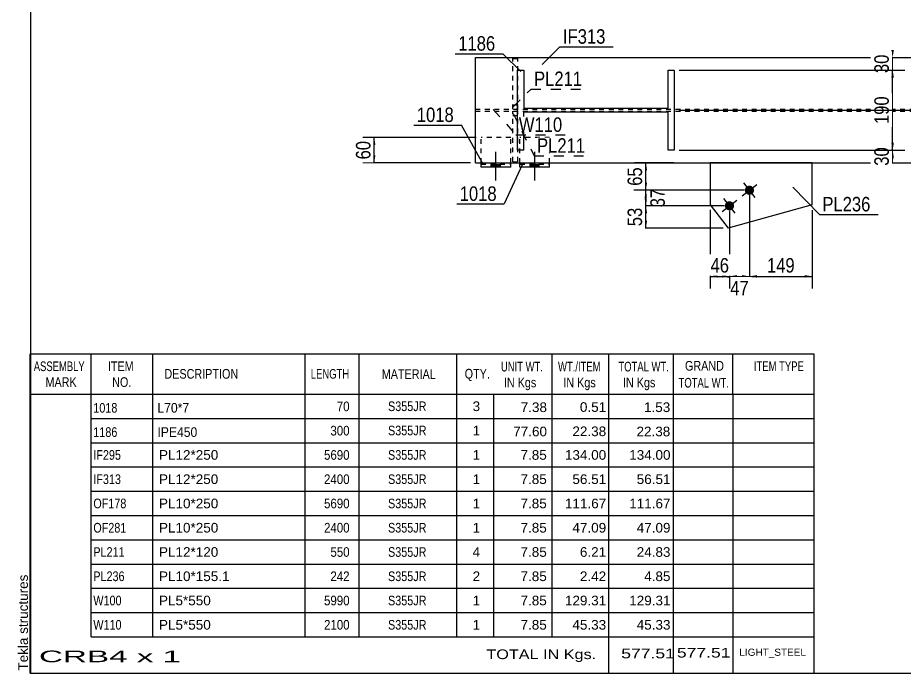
# Model space of a CAD drawing. Header units: millimetres. Extents: x 2 to 405, y 5 to 282.
# Drawn here: x 2.5 to 177.9, y 5 to 134.6 of the extents above; entities that cross this region are included whole.
import ezdxf

# ---------------------------------------------------------------- set-up
doc = ezdxf.new("R2010")
doc.units = ezdxf.units.MM
doc.linetypes.add('DXK_LINE_DOT1', pattern=[1.8814, 0.9407, -0.9407])
doc.linetypes.add('DXK_LINE_DOT2', pattern=[3.9198, 1.9599, -1.9599])
doc.styles.add('Arial', font='ARIAL.TTF', dxfattribs={"height": 0.2})
doc.styles.add('Arial Narrow', font='ARIALN.TTF', dxfattribs={"height": 0.2})

# ---------------------------------------------------------------- blocks, each defined once
blk = doc.blocks.new('Unknown-627316199-1211')
at = {"color": 5, "linetype": 'Continuous'}
for p, q in [((5, 282), (5, 5)), ((5, 5), (405, 5))]:
    blk.add_line(p, q, dxfattribs=at)
at = {"color": 174, "linetype": 'Continuous', "style": 'Arial'}
blk.add_text('Tekla structures', height=1.9102, rotation=90, dxfattribs=at).set_placement((4.5, 5.5))
blk = doc.blocks.new('Bolt-627316199-1743 - 1712')
at = {"linetype": 'Continuous'}
blk.add_hatch(color=3, dxfattribs=at).paths.add_polyline_path([(96.1, 105.1), (97.94, 105.1), (97.94, 105.69), (96.1, 105.69)])
at = {"color": 3, "linetype": 'Continuous'}
for p, q in [((97.02, 102.44), (97.02, 108.1)), ((96.1, 105.1), (96.1, 105.69)), ((97.94, 105.1), (97.94, 105.69))]:
    blk.add_line(p, q, dxfattribs=at)
blk = doc.blocks.new('Part-627316199-1740 - 1712')
at = {"color": 7, "linetype": 'DXK_LINE_DOT1'}
for p, q in [((92.96, 116.15), (92.96, 116.56)), ((92.96, 116.56), (119.27, 116.56)), ((92.96, 116.15), (119.27, 116.15)), ((119.37, 116.56), (171.2, 116.56)), ((119.37, 116.15), (171.2, 116.15)), ((171.3, 116.56), (182.97, 116.56)), ((171.3, 116.15), (182.97, 116.15)), ((182.97, 116.15), (182.97, 116.56))]:
    blk.add_line(p, q, dxfattribs=at)
blk = doc.blocks.new('Bolt-627316199-1741 - 1712')
at = {"linetype": 'Continuous'}
blk.add_hatch(color=3, dxfattribs=at).paths.add_polyline_path([(105.6, 105.69), (103.77, 105.69), (103.77, 105.1), (105.6, 105.1)])
at = {"color": 3, "linetype": 'Continuous'}
for p, q in [((104.69, 102.44), (104.69, 108.1)), ((103.77, 105.1), (103.77, 105.69)), ((105.6, 105.1), (105.6, 105.69))]:
    blk.add_line(p, q, dxfattribs=at)
blk = doc.blocks.new('Part-627316199-1813 - 1712')
at = {"color": 7, "linetype": 'DXK_LINE_DOT1'}
for p, q in [((94.1, 105.94), (94.1, 110.94)), ((99.94, 110.94), (94.1, 110.94)), ((99.94, 105.94), (99.94, 110.94)), ((94.1, 105.69), (99.94, 105.69))]:
    blk.add_line(p, q, dxfattribs=at)
at = {"color": 2, "linetype": 'Continuous'}
for p, q in [((94.1, 105.1), (94.1, 105.94)), ((99.94, 105.1), (99.94, 105.94)), ((99.94, 105.1), (94.1, 105.1))]:
    blk.add_line(p, q, dxfattribs=at)
blk = doc.blocks.new('Part-627316199-1823 - 1712')
at = {"color": 2, "linetype": 'Continuous'}
for p, q in [((92.96, 105.94), (92.96, 126.77)), ((92.96, 126.77), (119.27, 126.77)), ((119.37, 126.77), (171.2, 126.77)), ((171.3, 126.77), (194.64, 126.77)), ((194.74, 126.77), (206.4, 126.77)), ((206.4, 105.94), (206.4, 126.77)), ((92.96, 105.94), (119.27, 105.94)), ((119.37, 105.94), (171.2, 105.94)), ((171.3, 105.94), (194.64, 105.94)), ((194.74, 105.94), (206.4, 105.94))]:
    blk.add_line(p, q, dxfattribs=at)
blk = doc.blocks.new('Part-627316199-1748 - 1712')
at = {"color": 2, "linetype": 'Continuous'}
for p, q in [((159.54, 105.94), (139.35, 105.94)), ((139.35, 105.94), (139.35, 97.62)), ((159.54, 97.6), (159.54, 105.94)), ((139.35, 97.62), (142.94, 93.01)), ((159.54, 97.6), (142.94, 93.01))]:
    blk.add_line(p, q, dxfattribs=at)
blk = doc.blocks.new('Part-627316199-1835 - 1712')
at = {"color": 2, "linetype": 'Continuous'}
for p, q in [((101.29, 108.44), (101.29, 124.27)), ((101.29, 124.27), (102.51, 124.27)), ((102.51, 124.27), (102.51, 116.75)), ((131.04, 116.75), (131.04, 124.27)), ((131.04, 124.27), (132.25, 124.27)), ((132.25, 124.27), (132.25, 108.44)), ((102.51, 116.75), (119.27, 116.75)), ((102.51, 108.44), (102.51, 115.96)), ((119.27, 115.96), (102.51, 115.96)), ((119.37, 116.75), (131.04, 116.75)), ((131.04, 115.96), (119.37, 115.96)), ((131.04, 108.44), (131.04, 115.96)), ((102.51, 108.44), (101.29, 108.44)), ((132.25, 108.44), (131.04, 108.44))]:
    blk.add_line(p, q, dxfattribs=at)
blk = doc.blocks.new('Bolt-627316199-2931 - 1712')
at = {"linetype": 'Continuous'}
for points in [[(146.57, 101.23, -1), (147.7, 99.78, -1)], [(142.63, 98.16, -1), (143.75, 96.71, -1)]]:
    blk.add_hatch(color=3, dxfattribs=at).paths.add_polyline_path(points)
at = {"color": 3, "linetype": 'Continuous'}
for p, q in [((148.26, 99.06), (146.01, 101.95)), ((145.69, 99.38), (148.58, 101.63)), ((141.74, 96.31), (144.64, 98.56)), ((144.32, 95.99), (142.06, 98.88))]:
    blk.add_line(p, q, dxfattribs=at)
blk = doc.blocks.new('Part-627316199-1776 - 1712')
at = {"color": 7, "linetype": 'DXK_LINE_DOT1'}
for p, q in [((100.35, 106.15), (100.35, 116.15)), ((101.35, 106.15), (101.35, 116.15)), ((100.35, 115.31), (101.35, 115.31)), ((100.35, 106.15), (101.35, 106.15))]:
    blk.add_line(p, q, dxfattribs=at)
blk = doc.blocks.new('Part-627316199-1781 - 1712')
at = {"color": 7, "linetype": 'DXK_LINE_DOT1'}
for p, q in [((100.35, 116.56), (100.35, 126.56)), ((100.35, 126.56), (101.35, 126.56)), ((101.35, 116.56), (101.35, 126.56)), ((100.35, 117.4), (101.35, 117.4))]:
    blk.add_line(p, q, dxfattribs=at)
blk = doc.blocks.new('Part-627316199-1808 - 1712')
at = {"color": 7, "linetype": 'DXK_LINE_DOT1'}
for p, q in [((101.77, 105.94), (101.77, 110.94)), ((107.6, 110.94), (101.77, 110.94)), ((107.6, 105.94), (107.6, 110.94)), ((101.77, 105.69), (107.6, 105.69))]:
    blk.add_line(p, q, dxfattribs=at)
at = {"color": 2, "linetype": 'Continuous'}
for p, q in [((101.77, 105.1), (101.77, 105.94)), ((107.6, 105.1), (107.6, 105.94)), ((107.6, 105.1), (101.77, 105.1))]:
    blk.add_line(p, q, dxfattribs=at)
blk = doc.blocks.new('StraightDimension-627316199-3242 - 1712')
at = {"linetype": 'Continuous'}
for points in [[(126.41, 99.01), (126.66, 100.51), (126.91, 99.01)], [(126.91, 98.93), (126.66, 97.43), (126.41, 98.93)]]:
    blk.add_hatch(color=7, dxfattribs=at).paths.add_polyline_path(points)
at = {"color": 7, "linetype": 'Continuous'}
for p, q in [((146.14, 100.51), (124.26, 100.51)), ((126.66, 97.43), (126.66, 100.51)), ((142.19, 97.43), (124.26, 97.43))]:
    blk.add_line(p, q, dxfattribs=at)
at = {"color": 0}
blk.add_wipeout([(131.01, 101.4), (126.81, 101.4), (126.81, 96.54), (131.01, 96.54)], dxfattribs=at)
at = {"color": 3, "style": 'Arial Narrow'}
blk.add_text('37', height=2.863, rotation=90.0002, dxfattribs=at).set_placement((130.41, 97.14))
blk = doc.blocks.new('StraightDimension-627316199-5092 - 1712')
at = {"linetype": 'Continuous'}
for points in [[(72.71, 109.44), (72.96, 110.94), (73.21, 109.44)], [(73.21, 107.44), (72.96, 105.94), (72.71, 107.44)]]:
    blk.add_hatch(color=7, dxfattribs=at).paths.add_polyline_path(points)
at = {"color": 7, "linetype": 'Continuous'}
for p, q in [((93.1, 110.94), (70.71, 110.94)), ((72.96, 105.94), (72.96, 110.94)), ((91.96, 105.94), (70.71, 105.94))]:
    blk.add_line(p, q, dxfattribs=at)
at = {"color": 0}
blk.add_wipeout([(72.81, 110.87), (68.61, 110.87), (68.61, 106.01), (72.81, 106.01)], dxfattribs=at)
at = {"color": 3, "style": 'Arial Narrow'}
blk.add_text('60', height=2.863, rotation=90.0002, dxfattribs=at).set_placement((72.21, 106.61))
blk = doc.blocks.new('StraightDimension-627316199-1863 - 1712')
at = {"linetype": 'Continuous'}
for points in [[(175.69, 128.27), (175.44, 126.77), (175.19, 128.27)], [(175.19, 122.77), (175.44, 124.27), (175.69, 122.77)]]:
    blk.add_hatch(color=7, dxfattribs=at).paths.add_polyline_path(points)
at = {"color": 7, "linetype": 'Continuous'}
for p, q in [((133.25, 126.77), (177.84, 126.77)), ((175.44, 124.27), (175.44, 126.77)), ((133.25, 124.27), (177.84, 124.27))]:
    blk.add_line(p, q, dxfattribs=at)
at = {"color": 0}
blk.add_wipeout([(175.29, 127.95), (171.09, 127.95), (171.09, 123.09), (175.29, 123.09)], dxfattribs=at)
at = {"color": 3, "style": 'Arial Narrow'}
blk.add_text('30', height=2.863, rotation=90.0002, dxfattribs=at).set_placement((174.69, 123.69))
blk = doc.blocks.new('StraightDimension-627316199-3209 - 1712')
at = {"linetype": 'Continuous'}
for points in [[(148.64, 83.23), (147.14, 83.48), (148.64, 83.73)], [(158.04, 83.73), (159.54, 83.48), (158.04, 83.23)]]:
    blk.add_hatch(color=7, dxfattribs=at).paths.add_polyline_path(points)
at = {"color": 7, "linetype": 'Continuous'}
for p, q in [((147.14, 99.51), (147.14, 81.08)), ((159.54, 96.6), (159.54, 81.08)), ((147.14, 83.48), (159.54, 83.48))]:
    blk.add_line(p, q, dxfattribs=at)
at = {"color": 0}
blk.add_wipeout([(156.68, 83.63), (156.68, 87.83), (150, 87.83), (150, 83.63)], dxfattribs=at)
at = {"color": 3, "style": 'Arial Narrow'}
blk.add_text('149', height=2.863, dxfattribs=at).set_placement((150.6, 84.23))
blk = doc.blocks.new('StraightDimension-627316199-1843 - 1712')
at = {"linetype": 'Continuous'}
for points in [[(175.19, 106.94), (175.44, 108.44), (175.69, 106.94)], [(175.69, 107.44), (175.44, 105.94), (175.19, 107.44)]]:
    blk.add_hatch(color=7, dxfattribs=at).paths.add_polyline_path(points)
at = {"color": 7, "linetype": 'Continuous'}
for p, q in [((133.25, 108.44), (177.84, 108.44)), ((175.44, 105.94), (175.44, 108.44)), ((137.94, 105.94), (177.84, 105.94))]:
    blk.add_line(p, q, dxfattribs=at)
at = {"color": 0}
blk.add_wipeout([(175.29, 109.62), (171.09, 109.62), (171.09, 104.76), (175.29, 104.76)], dxfattribs=at)
at = {"color": 3, "style": 'Arial Narrow'}
blk.add_text('30', height=2.863, rotation=90.0002, dxfattribs=at).set_placement((174.69, 105.36))
blk = doc.blocks.new('StraightDimension-627316199-1853 - 1712')
at = {"linetype": 'Continuous'}
for points in [[(175.19, 122.77), (175.44, 124.27), (175.69, 122.77)], [(175.69, 109.94), (175.44, 108.44), (175.19, 109.94)]]:
    blk.add_hatch(color=7, dxfattribs=at).paths.add_polyline_path(points)
at = {"color": 7, "linetype": 'Continuous'}
for p, q in [((133.25, 124.27), (177.84, 124.27)), ((175.44, 108.44), (175.44, 124.27)), ((133.25, 108.44), (177.84, 108.44))]:
    blk.add_line(p, q, dxfattribs=at)
at = {"color": 0}
blk.add_wipeout([(175.29, 119.7), (171.09, 119.7), (171.09, 113.01), (175.29, 113.01)], dxfattribs=at)
at = {"color": 3, "style": 'Arial Narrow'}
blk.add_text('190', height=2.863, rotation=90.0002, dxfattribs=at).set_placement((174.69, 113.61))
blk = doc.blocks.new('StraightDimension-627316199-3241 - 1712')
at = {"linetype": 'Continuous'}
for points in [[(126.41, 104.44), (126.66, 105.94), (126.91, 104.44)], [(126.91, 102.01), (126.66, 100.51), (126.41, 102.01)]]:
    blk.add_hatch(color=7, dxfattribs=at).paths.add_polyline_path(points)
at = {"color": 7, "linetype": 'Continuous'}
for p, q in [((132.17, 105.94), (124.41, 105.94)), ((126.66, 100.51), (126.66, 105.94)), ((146.14, 100.51), (124.41, 100.51))]:
    blk.add_line(p, q, dxfattribs=at)
at = {"color": 0}
blk.add_wipeout([(126.51, 105.65), (122.31, 105.65), (122.31, 100.79), (126.51, 100.79)], dxfattribs=at)
at = {"color": 3, "style": 'Arial Narrow'}
blk.add_text('65', height=2.863, rotation=90.0002, dxfattribs=at).set_placement((125.91, 101.39))
blk = doc.blocks.new('StraightDimension-627316199-2592 - 1712')
at = {"linetype": 'Continuous'}
for points in [[(293.71, 125.27), (293.96, 126.77), (294.21, 125.27)], [(294.21, 117.85), (293.96, 116.35), (293.71, 117.85)]]:
    blk.add_hatch(color=7, dxfattribs=at).paths.add_polyline_path(points)
at = {"color": 7, "linetype": 'Continuous'}
for p, q in [((282.87, 126.77), (296.36, 126.77)), ((293.96, 116.35), (293.96, 126.77)), ((133.25, 116.35), (296.36, 116.35))]:
    blk.add_line(p, q, dxfattribs=at)
at = {"color": 0}
blk.add_wipeout([(293.81, 124.9), (289.61, 124.9), (289.61, 118.22), (293.81, 118.22)], dxfattribs=at)
at = {"color": 3, "style": 'Arial Narrow'}
blk.add_text('125', height=2.863, rotation=90.0002, dxfattribs=at).set_placement((293.21, 118.82))
blk = doc.blocks.new('StraightDimension-627316199-3243 - 1712')
at = {"linetype": 'Continuous'}
for points in [[(126.41, 95.93), (126.66, 97.43), (126.91, 95.93)], [(126.91, 94.51), (126.66, 93.01), (126.41, 94.51)]]:
    blk.add_hatch(color=7, dxfattribs=at).paths.add_polyline_path(points)
at = {"color": 7, "linetype": 'Continuous'}
for p, q in [((142.19, 97.43), (124.41, 97.43)), ((126.66, 93.01), (126.66, 97.43)), ((141.94, 93.01), (124.41, 93.01))]:
    blk.add_line(p, q, dxfattribs=at)
at = {"color": 0}
blk.add_wipeout([(126.51, 97.65), (122.31, 97.65), (122.31, 92.8), (126.51, 92.8)], dxfattribs=at)
at = {"color": 3, "style": 'Arial Narrow'}
blk.add_text('53', height=2.863, rotation=90.0002, dxfattribs=at).set_placement((125.91, 93.4))
blk = doc.blocks.new('StraightDimension-627316199-2593 - 1712')
at = {"linetype": 'Continuous'}
for points in [[(293.71, 114.85), (293.96, 116.35), (294.21, 114.85)], [(294.21, 112.44), (293.96, 110.94), (293.71, 112.44)]]:
    blk.add_hatch(color=7, dxfattribs=at).paths.add_polyline_path(points)
at = {"color": 7, "linetype": 'Continuous'}
for p, q in [((133.25, 116.35), (296.36, 116.35)), ((293.96, 110.94), (293.96, 116.35)), ((276.54, 110.94), (296.36, 110.94))]:
    blk.add_line(p, q, dxfattribs=at)
at = {"color": 0}
blk.add_wipeout([(293.81, 116.07), (289.61, 116.07), (289.61, 111.22), (293.81, 111.22)], dxfattribs=at)
at = {"color": 3, "style": 'Arial Narrow'}
blk.add_text('65', height=2.863, rotation=90.0002, dxfattribs=at).set_placement((293.21, 111.82))
blk = doc.blocks.new('StraightDimension-627316199-3210 - 1712')
at = {"linetype": 'Continuous'}
for points in [[(144.69, 83.23), (143.19, 83.48), (144.69, 83.73)], [(145.64, 83.73), (147.14, 83.48), (145.64, 83.23)]]:
    blk.add_hatch(color=7, dxfattribs=at).paths.add_polyline_path(points)
at = {"color": 7, "linetype": 'Continuous'}
for p, q in [((147.14, 99.51), (147.14, 81.23)), ((143.19, 96.43), (143.19, 81.23)), ((143.19, 83.48), (147.14, 83.48))]:
    blk.add_line(p, q, dxfattribs=at)
at = {"color": 0}
blk.add_wipeout([(147.59, 79.13), (147.59, 83.33), (142.74, 83.33), (142.74, 79.13)], dxfattribs=at)
at = {"color": 3, "style": 'Arial Narrow'}
blk.add_text('47', height=2.863, dxfattribs=at).set_placement((143.34, 79.73))
blk = doc.blocks.new('StraightDimension-627316199-3211 - 1712')
at = {"linetype": 'Continuous'}
for points in [[(140.85, 83.23), (139.35, 83.48), (140.85, 83.73)], [(141.69, 83.73), (143.19, 83.48), (141.69, 83.23)]]:
    blk.add_hatch(color=7, dxfattribs=at).paths.add_polyline_path(points)
at = {"color": 7, "linetype": 'Continuous'}
for p, q in [((139.35, 96.62), (139.35, 81.08)), ((143.19, 96.43), (143.19, 81.08)), ((139.35, 83.48), (143.19, 83.48))]:
    blk.add_line(p, q, dxfattribs=at)
at = {"color": 0}
blk.add_wipeout([(143.7, 83.63), (143.7, 87.83), (138.84, 87.83), (138.84, 83.63)], dxfattribs=at)
at = {"color": 3, "style": 'Arial Narrow'}
blk.add_text('46', height=2.863, dxfattribs=at).set_placement((139.44, 84.23))
blk = doc.blocks.new('CBS_BOM-627316199-5138')
at = {"color": 7, "linetype": 'Continuous'}
for p, q in [((4.97, 60.17), (4.97, 68.17)), ((4.97, 68.17), (159.89, 68.17)), ((16.97, 60.17), (16.97, 68.17)), ((29.16, 60.17), (29.16, 68.17)), ((59.32, 60.17), (59.32, 68.17)), ((70, 60.17), (70, 68.17)), ((89.32, 60.17), (89.32, 68.17)), ((108.12, 60.17), (108.12, 68.17)), ((119.33, 60.17), (119.33, 68.17)), ((132.12, 60.17), (132.12, 68.17)), ((143.87, 60.17), (143.87, 68.17)), ((159.89, 68.16), (159.89, 60.18)), ((4.97, 60.17), (159.89, 60.17)), ((4.97, 55.37), (4.97, 60.17)), ((16.97, 55.37), (16.97, 60.17)), ((29.16, 55.37), (29.16, 60.17)), ((59.32, 55.37), (59.32, 60.17)), ((70, 55.37), (70, 60.17)), ((89.32, 55.37), (89.32, 60.17)), ((96.58, 55.37), (96.58, 60.17)), ((108.12, 55.37), (108.12, 60.17)), ((119.33, 55.37), (119.33, 60.17)), ((132.12, 55.37), (132.12, 60.17)), ((143.89, 55.37), (143.89, 60.17)), ((159.89, 60.17), (159.89, 55.37)), ((4.97, 50.57), (4.97, 55.37)), ((16.97, 55.37), (159.89, 55.37)), ((16.97, 50.57), (16.97, 55.37)), ((29.16, 50.57), (29.16, 55.37)), ((59.32, 50.57), (59.32, 55.37)), ((70, 50.57), (70, 55.37)), ((89.32, 50.57), (89.32, 55.37)), ((96.58, 50.57), (96.58, 55.37)), ((108.12, 50.57), (108.12, 55.37)), ((119.33, 50.57), (119.33, 55.37)), ((132.12, 50.57), (132.12, 55.37)), ((143.89, 50.57), (143.89, 55.37)), ((159.89, 55.37), (159.89, 50.57)), ((4.97, 45.77), (4.97, 50.57)), ((16.97, 50.57), (159.89, 50.57)), ((16.97, 45.77), (16.97, 50.57)), ((29.16, 45.77), (29.16, 50.57)), ((59.32, 45.77), (59.32, 50.57)), ((70, 45.77), (70, 50.57)), ((89.32, 45.77), (89.32, 50.57)), ((96.58, 45.77), (96.58, 50.57)), ((108.12, 45.77), (108.12, 50.57)), ((119.33, 45.77), (119.33, 50.57)), ((132.12, 45.77), (132.12, 50.57)), ((143.89, 45.77), (143.89, 50.57)), ((159.89, 50.56), (159.89, 45.77)), ((4.97, 40.97), (4.97, 45.77)), ((16.97, 45.77), (159.89, 45.77)), ((16.97, 40.97), (16.97, 45.77)), ((29.16, 40.97), (29.16, 45.77)), ((59.32, 40.97), (59.32, 45.77)), ((70, 40.97), (70, 45.77)), ((89.32, 40.97), (89.32, 45.77)), ((96.58, 40.97), (96.58, 45.77)), ((108.12, 40.97), (108.12, 45.77)), ((119.33, 40.97), (119.33, 45.77)), ((132.12, 40.97), (132.12, 45.77)), ((143.89, 40.97), (143.89, 45.77)), ((159.89, 45.76), (159.89, 40.97)), ((4.97, 36.17), (4.97, 40.97)), ((16.97, 40.97), (159.89, 40.97)), ((16.97, 36.17), (16.97, 40.97)), ((29.16, 36.17), (29.16, 40.97)), ((59.32, 36.17), (59.32, 40.97)), ((70, 36.17), (70, 40.97)), ((89.32, 36.17), (89.32, 40.97)), ((96.58, 36.17), (96.58, 40.97)), ((108.12, 36.17), (108.12, 40.97)), ((119.33, 36.17), (119.33, 40.97)), ((132.12, 36.17), (132.12, 40.97)), ((143.89, 36.17), (143.89, 40.97)), ((159.89, 40.96), (159.89, 36.17)), ((4.97, 31.37), (4.97, 36.17)), ((16.97, 36.17), (159.89, 36.17)), ((16.97, 31.37), (16.97, 36.17)), ((29.16, 31.37), (29.16, 36.17)), ((59.32, 31.37), (59.32, 36.17)), ((70, 31.37), (70, 36.17)), ((89.32, 31.37), (89.32, 36.17)), ((96.58, 31.37), (96.58, 36.17)), ((108.12, 31.37), (108.12, 36.17)), ((119.33, 31.37), (119.33, 36.17)), ((132.12, 31.37), (132.12, 36.17)), ((143.89, 31.37), (143.89, 36.17)), ((159.89, 36.16), (159.89, 31.37)), ((4.97, 26.57), (4.97, 31.37)), ((16.97, 31.37), (159.89, 31.37)), ((16.97, 26.57), (16.97, 31.37)), ((29.16, 26.57), (29.16, 31.37)), ((59.32, 26.57), (59.32, 31.37)), ((70, 26.57), (70, 31.37)), ((89.32, 26.57), (89.32, 31.37)), ((96.58, 26.57), (96.58, 31.37)), ((108.12, 26.57), (108.12, 31.37)), ((119.33, 26.57), (119.33, 31.37)), ((132.12, 26.57), (132.12, 31.37)), ((143.89, 26.57), (143.89, 31.37)), ((159.89, 31.36), (159.89, 26.57)), ((4.97, 21.77), (4.97, 26.57)), ((16.97, 26.57), (159.89, 26.57)), ((16.97, 21.77), (16.97, 26.57)), ((29.16, 21.77), (29.16, 26.57)), ((59.32, 21.77), (59.32, 26.57)), ((70, 21.77), (70, 26.57)), ((89.32, 21.77), (89.32, 26.57)), ((96.58, 21.77), (96.58, 26.57)), ((108.12, 21.77), (108.12, 26.57)), ((119.33, 21.77), (119.33, 26.57)), ((132.12, 21.77), (132.12, 26.57)), ((143.89, 21.77), (143.89, 26.57)), ((159.89, 26.56), (159.89, 21.77)), ((4.97, 16.97), (4.97, 21.77)), ((16.97, 21.77), (159.89, 21.77)), ((16.97, 16.97), (16.97, 21.77)), ((29.16, 16.97), (29.16, 21.77)), ((59.32, 16.97), (59.32, 21.77)), ((70, 16.97), (70, 21.77)), ((89.32, 16.97), (89.32, 21.77)), ((96.58, 16.97), (96.58, 21.77)), ((108.12, 16.97), (108.12, 21.77)), ((119.33, 16.97), (119.33, 21.77)), ((132.12, 16.97), (132.12, 21.77)), ((143.89, 16.97), (143.89, 21.77)), ((159.89, 21.76), (159.89, 16.97)), ((4.97, 12.17), (4.97, 16.97)), ((16.97, 16.97), (159.89, 16.97)), ((16.97, 12.17), (16.97, 16.97)), ((29.16, 12.17), (29.16, 16.97)), ((59.32, 12.17), (59.32, 16.97)), ((70, 12.17), (70, 16.97)), ((89.32, 12.17), (89.32, 16.97)), ((96.58, 12.17), (96.58, 16.97)), ((108.12, 12.17), (108.12, 16.97)), ((119.33, 12.17), (119.33, 16.97)), ((132.12, 12.17), (132.12, 16.97)), ((143.89, 12.17), (143.89, 16.97)), ((159.89, 16.96), (159.89, 12.17)), ((4.97, 4.97), (4.97, 12.15)), ((16.97, 12.17), (159.89, 12.17)), ((119.33, 4.97), (119.33, 12.15)), ((132.12, 4.97), (132.12, 12.15)), ((143.93, 4.97), (143.93, 12.15)), ((159.89, 12.17), (159.89, 4.97)), ((4.97, 4.97), (159.89, 4.97))]:
    blk.add_line(p, q, dxfattribs=at)
at = {"color": 3, "linetype": 'Continuous', "style": 'Arial'}
for s, height, width, p in [('ASSEMBLY', 1.91, 0.7, (5.65, 64.74)), ('WT./ITEM', 1.91, 0.7, (109.3, 64.67)), ('GRAND', 1.91, 0.8, (134.39, 64.83)), ('ITEM', 1.91, 0.8, (20.3, 64.74)), ('DESCRIPTION', 1.9102, 0.8, (31.48, 63.24)), ('LENGTH', 1.91, 0.7, (60.43, 63.24)), ('MATERIAL', 1.91, 0.8, (74.45, 63.19)), ('QTY.', 1.91, 0.8, (90.84, 63.27)), ('UNIT WT.', 1.91, 0.7, (98.01, 64.67)), ('TOTAL WT.', 1.91, 0.7, (121.24, 64.67)), ('ITEM TYPE', 1.91, 0.7, (148.03, 64.75)), ('MARK', 1.91, 0.8, (7.97, 61.61)), ('NO.', 1.91, 0.8, (21.15, 61.61)), ('IN Kgs', 1.91, 0.8, (98.59, 61.53)), ('IN Kgs', 1.91, 0.8, (110.34, 61.53)), ('IN Kgs', 1.91, 0.8, (122.13, 61.53)), ('TOTAL WT.', 1.91, 0.7, (133.13, 61.49))]:
    blk.add_text(s, height=height, dxfattribs=dict(at, width=width)).set_placement(p)
at = {"color": 7, "linetype": 'Continuous', "style": 'Arial'}
for s, width, p in [('1018', 0.8, (17.43, 56.52)), ('L70*7', 0.9, (30.1, 56.52)), ('70', 0.85, (65.56, 56.8)), ('S355JR', 0.8, (75.69, 56.83)), ('1186', 0.8, (17.43, 51.72)), ('IPE450', 0.9, (30.1, 51.72)), ('300', 0.85, (64.3, 52)), ('S355JR', 0.8, (75.69, 52.03)), ('IF295', 0.8, (17.43, 47.2)), ('5690', 0.85, (63.04, 47.2)), ('S355JR', 0.8, (75.69, 47.2)), ('IF313', 0.8, (17.43, 42.4)), ('2400', 0.85, (63.04, 42.4)), ('S355JR', 0.8, (75.69, 42.4)), ('OF178', 0.8, (17.43, 37.6)), ('5690', 0.85, (63.04, 37.6)), ('S355JR', 0.8, (75.69, 37.6)), ('OF281', 0.8, (17.43, 32.8)), ('2400', 0.85, (63.04, 32.8)), ('S355JR', 0.8, (75.69, 32.8)), ('PL211', 0.8, (17.43, 28)), ('550', 0.85, (64.3, 28)), ('S355JR', 0.8, (75.69, 28)), ('PL236', 0.8, (17.43, 23.2)), ('242', 0.85, (64.3, 23.2)), ('S355JR', 0.8, (75.69, 23.2)), ('W100', 0.8, (17.43, 18.4)), ('5990', 0.85, (63.04, 18.4)), ('S355JR', 0.8, (75.69, 18.4)), ('W110', 0.8, (17.43, 13.6)), ('2100', 0.85, (63.04, 13.6)), ('S355JR', 0.8, (75.69, 13.6))]:
    blk.add_text(s, height=1.91, dxfattribs=dict(at, width=width)).set_placement(p)
for s, p in [('3', (92.41, 56.83)), ('7.38', (101.92, 56.64)), ('0.51', (113.62, 56.67)), ('1.53', (126.29, 56.64)), ('1', (92.41, 52.03)), ('77.60', (100.44, 51.84)), ('22.38', (112.14, 51.87)), ('22.38', (124.81, 51.84)), ('PL12*250', (30.41, 47.2)), ('7.85', (101.88, 47.2)), ('134.00', (110.66, 47.2)), ('134.00', (123.37, 47.2)), ('1', (92.41, 47.2)), ('PL12*250', (30.41, 42.4)), ('1', (92.41, 42.4)), ('7.85', (101.88, 42.4)), ('56.51', (112.14, 42.4)), ('56.51', (124.85, 42.4)), ('PL10*250', (30.41, 37.6)), ('1', (92.41, 37.6)), ('7.85', (101.88, 37.6)), ('111.67', (110.66, 37.6)), ('111.67', (123.37, 37.6)), ('PL10*250', (30.41, 32.8)), ('1', (92.41, 32.8)), ('7.85', (101.88, 32.8)), ('47.09', (112.14, 32.8)), ('47.09', (124.85, 32.8)), ('PL12*120', (30.41, 28)), ('4', (92.41, 28)), ('7.85', (101.88, 28)), ('6.21', (113.62, 28)), ('24.83', (124.85, 28)), ('PL10*155.1', (30.41, 23.2)), ('2', (92.41, 23.2)), ('7.85', (101.88, 23.2)), ('2.42', (113.62, 23.2)), ('4.85', (126.33, 23.2)), ('PL5*550', (30.41, 18.4)), ('1', (92.41, 18.4)), ('7.85', (101.88, 18.4)), ('129.31', (110.66, 18.4)), ('129.31', (123.37, 18.4)), ('PL5*550', (30.41, 13.6)), ('1', (92.41, 13.6)), ('7.85', (101.88, 13.6)), ('45.33', (112.14, 13.6)), ('45.33', (124.85, 13.6))]:
    blk.add_text(s, height=1.91, dxfattribs=at).set_placement(p)
at = {"color": 6, "linetype": 'Continuous', "style": 'Arial'}
for s, height, width, p in [('CRB4 x 1', 2.292, 2.05, (6.69, 7.16)), ('TOTAL IN Kgs.', 1.9102, 1.2, (95.13, 7.77)), ('577.51', 1.91, 1.3, (121.79, 7.92)), ('577.51', 1.91, 1.3, (132.79, 8.08))]:
    blk.add_text(s, height=height, dxfattribs=dict(at, width=width)).set_placement(p)
blk.add_text('LIGHT_STEEL', height=1.4135, dxfattribs=at).set_placement((145.14, 8.42))
blk = doc.blocks.new('Mark-627316199-1736 - 1712')
at = {"color": 0}
blk.add_wipeout([(110.14, 112.06), (110.14, 115.06), (101.55, 115.06), (101.55, 112.06)], dxfattribs=at)
blk.add_wipeout([(110.14, 112.06), (110.14, 115.06), (101.55, 115.06), (101.55, 112.06)], dxfattribs=at)
at = {"color": 7, "linetype": 'DXK_LINE_DOT2'}
for p, q in [((96.49, 116.51), (100.95, 111.46)), ((100.95, 111.46), (110.74, 111.46))]:
    blk.add_line(p, q, dxfattribs=at)
at = {"color": 3, "style": 'Arial Narrow'}
blk.add_text('W110', height=2.863, dxfattribs=at).set_placement((101.55, 112.06))
blk = doc.blocks.new('Mark-627316199-1744 - 1712')
at = {"color": 0}
blk.add_wipeout([(171.06, 96.33), (171.06, 99.33), (161.56, 99.33), (161.56, 96.33)], dxfattribs=at)
blk.add_wipeout([(171.06, 96.33), (171.06, 99.33), (161.56, 99.33), (161.56, 96.33)], dxfattribs=at)
at = {"color": 7, "linetype": 'Continuous'}
for p, q in [((155.71, 101.12), (160.96, 95.73)), ((160.96, 95.73), (172.56, 95.73))]:
    blk.add_line(p, q, dxfattribs=at)
at = {"color": 3, "style": 'Arial Narrow'}
blk.add_text('PL236', height=2.863, dxfattribs=at).set_placement((161.56, 96.33))
blk = doc.blocks.new('Mark-627316199-1772 - 1712')
at = {"color": 0}
blk.add_wipeout([(114.66, 107.93), (114.66, 110.93), (105.15, 110.93), (105.15, 107.93)], dxfattribs=at)
blk.add_wipeout([(114.66, 107.93), (114.66, 110.93), (105.15, 110.93), (105.15, 107.93)], dxfattribs=at)
at = {"color": 7, "linetype": 'DXK_LINE_DOT2'}
for p, q in [((100.43, 115.71), (104.55, 107.33)), ((104.55, 107.33), (116.16, 107.33))]:
    blk.add_line(p, q, dxfattribs=at)
at = {"color": 3, "style": 'Arial Narrow'}
blk.add_text('PL211', height=2.863, dxfattribs=at).set_placement((105.15, 107.93))
blk = doc.blocks.new('Mark-627316199-1777 - 1712')
at = {"color": 0}
blk.add_wipeout([(114.07, 121.13), (114.07, 124.13), (104.56, 124.13), (104.56, 121.13)], dxfattribs=at)
blk.add_wipeout([(114.07, 121.13), (114.07, 124.13), (104.56, 124.13), (104.56, 121.13)], dxfattribs=at)
at = {"color": 7, "linetype": 'DXK_LINE_DOT2'}
for p, q in [((100.43, 117), (103.96, 120.53)), ((103.96, 120.53), (115.57, 120.53))]:
    blk.add_line(p, q, dxfattribs=at)
at = {"color": 3, "style": 'Arial Narrow'}
blk.add_text('PL211', height=2.863, dxfattribs=at).set_placement((104.56, 121.13))
blk = doc.blocks.new('Mark-627316199-1804 - 1712')
at = {"color": 7, "linetype": 'Continuous'}
blk.add_line((102.21, 105.54), (98.67, 97.81), dxfattribs=at)
at = {"color": 0}
blk.add_wipeout([(97.17, 98.41), (97.17, 101.41), (89.86, 101.41), (89.86, 98.41)], dxfattribs=at)
blk.add_wipeout([(97.17, 98.41), (97.17, 101.41), (89.86, 101.41), (89.86, 98.41)], dxfattribs=at)
at = {"color": 7, "linetype": 'Continuous'}
blk.add_line((89.26, 97.81), (98.67, 97.81), dxfattribs=at)
at = {"color": 3, "style": 'Arial Narrow'}
blk.add_text('1018', height=2.863, dxfattribs=at).set_placement((89.86, 98.41))
blk = doc.blocks.new('Mark-627316199-1809 - 1712')
at = {"color": 7, "linetype": 'Continuous'}
blk.add_line((94.54, 105.54), (90.19, 113.41), dxfattribs=at)
at = {"color": 0}
blk.add_wipeout([(88.69, 114.01), (88.69, 117.01), (81.38, 117.01), (81.38, 114.01)], dxfattribs=at)
blk.add_wipeout([(88.69, 114.01), (88.69, 117.01), (81.38, 117.01), (81.38, 114.01)], dxfattribs=at)
at = {"color": 7, "linetype": 'Continuous'}
blk.add_line((80.78, 113.41), (90.19, 113.41), dxfattribs=at)
at = {"color": 3, "style": 'Arial Narrow'}
blk.add_text('1018', height=2.863, dxfattribs=at).set_placement((81.38, 114.01))
blk = doc.blocks.new('Mark-627316199-1819 - 1712')
at = {"color": 0}
blk.add_wipeout([(118.68, 129.5), (118.68, 132.5), (110.27, 132.5), (110.27, 129.5)], dxfattribs=at)
blk.add_wipeout([(118.68, 129.5), (118.68, 132.5), (110.27, 132.5), (110.27, 129.5)], dxfattribs=at)
at = {"color": 7, "linetype": 'Continuous'}
for p, q in [((106.13, 125.37), (109.67, 128.9)), ((109.67, 128.9), (120.18, 128.9))]:
    blk.add_line(p, q, dxfattribs=at)
at = {"color": 3, "style": 'Arial Narrow'}
blk.add_text('IF313', height=2.863, dxfattribs=at).set_placement((110.27, 129.5))
blk = doc.blocks.new('Mark-627316199-1831 - 1712')
at = {"color": 7, "linetype": 'Continuous'}
blk.add_line((101.92, 123.98), (98.39, 127.52), dxfattribs=at)
at = {"color": 0}
blk.add_wipeout([(96.89, 128.12), (96.89, 131.12), (89.57, 131.12), (89.57, 128.12)], dxfattribs=at)
blk.add_wipeout([(96.89, 128.12), (96.89, 131.12), (89.57, 131.12), (89.57, 128.12)], dxfattribs=at)
at = {"color": 7, "linetype": 'Continuous'}
blk.add_line((88.97, 127.52), (98.39, 127.52), dxfattribs=at)
at = {"color": 3, "style": 'Arial Narrow'}
blk.add_text('1186', height=2.863, dxfattribs=at).set_placement((89.57, 128.12))

msp = doc.modelspace()

# ---------------------------------------------------------------- block references
for name in ['Unknown-627316199-1211', 'Part-627316199-1823 - 1712', 'Part-627316199-1781 - 1712', 'Part-627316199-1835 - 1712', 'Part-627316199-1740 - 1712', 'Part-627316199-1776 - 1712', 'Part-627316199-1813 - 1712', 'Part-627316199-1808 - 1712', 'Bolt-627316199-1743 - 1712', 'Bolt-627316199-1741 - 1712', 'Part-627316199-1748 - 1712', 'Bolt-627316199-2931 - 1712', 'CBS_BOM-627316199-5138']:
    msp.add_blockref(name, (0, 0))

# ---------------------------------------------------------------- next in the draw order: block references
for name in ['Mark-627316199-1819 - 1712', 'StraightDimension-627316199-1863 - 1712', 'Mark-627316199-1736 - 1712', 'StraightDimension-627316199-5092 - 1712', 'StraightDimension-627316199-1843 - 1712', 'StraightDimension-627316199-3242 - 1712', 'StraightDimension-627316199-3209 - 1712']:
    msp.add_blockref(name, (0, 0))

# ---------------------------------------------------------------- next in the draw order: block references
for name in ['Mark-627316199-1777 - 1712', 'StraightDimension-627316199-1853 - 1712', 'Mark-627316199-1772 - 1712', 'Mark-627316199-1804 - 1712', 'StraightDimension-627316199-3241 - 1712', 'Mark-627316199-1744 - 1712', 'StraightDimension-627316199-3243 - 1712']:
    msp.add_blockref(name, (0, 0))

# ---------------------------------------------------------------- next in the draw order: block references
for name in ['Mark-627316199-1831 - 1712', 'StraightDimension-627316199-2592 - 1712', 'Mark-627316199-1809 - 1712', 'StraightDimension-627316199-3210 - 1712']:
    msp.add_blockref(name, (0, 0))

# ---------------------------------------------------------------- next in the draw order: block references
for name in ['StraightDimension-627316199-2593 - 1712', 'StraightDimension-627316199-3211 - 1712']:
    msp.add_blockref(name, (0, 0))

doc.saveas('drawing.dxf')
